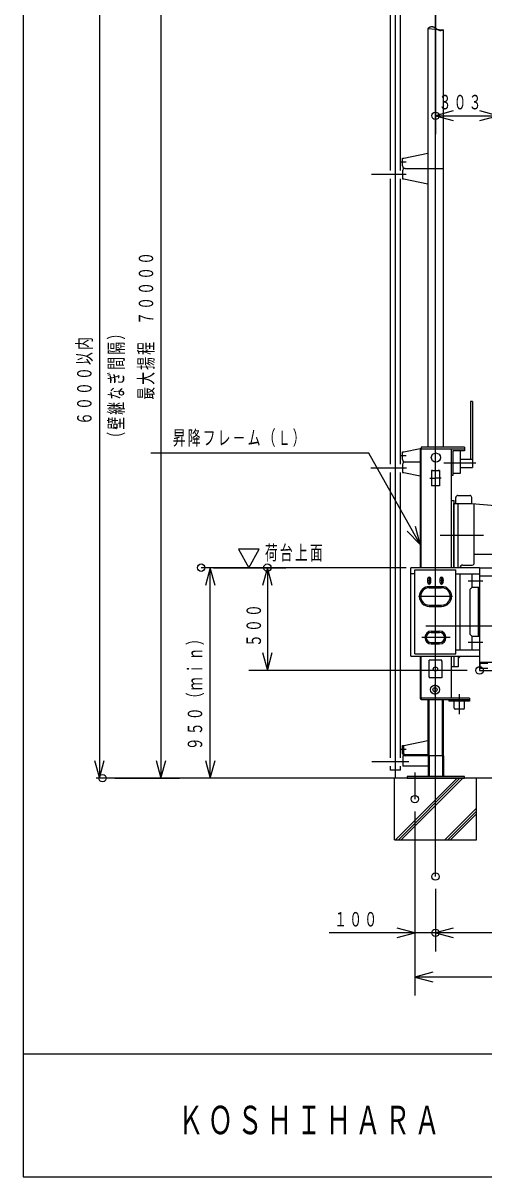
# Model space of a CAD drawing. Units: millimetres, scale not verified. Extents: x -8373 to 8307, y -5807 to 5773.
# Drawn here: x -8373 to -6129, y -5807 to -189 of the extents above; entities that cross this region are included whole.
import ezdxf

# ---------------------------------------------------------------- set-up
doc = ezdxf.new("R2010")
doc.units = ezdxf.units.MM
doc.header["$LTSCALE"] = 20
doc.layers.add('0-0_L-1-1', color=4, linetype='Continuous')
doc.layers.add('1-2_NTEXT', color=7, linetype='Continuous')
doc.styles.add('ＭＳ ゴシック', font='')
doc.styles.get('ＭＳ ゴシック').set_extended_font_data('MS Gothic')

msp = doc.modelspace()

# ---------------------------------------------------------------- linework, layer by layer
at = {"layer": '0-0_L-1-1'}
for p, q in [((-6560.24, -3865.99), (-6560.24, 2020.96)), ((-6365.24, -4344.98), (-6365.24, 2020.96)), ((-6365.24, 1960.96), (-6365.24, -730.61)), ((-7701.4, 763.01), (-7701.4, -3865.99)), ((-6584.54, -906.99), (-6584.54, 483.01)), ((-6535.94, -906.99), (-6535.94, 483.01)), ((-8001.4, 134.01), (-8001.4, -3865.99)), ((-6402.74, -216.01), (-6402.74, -896.99)), ((-6327.74, -221.75), (-6327.74, -896.99)), ((-6365.24, -640.61), (-6062.24, -640.61)), ((-6519.24, -846.99), (-6402.74, -821.99)), ((-6507.7, -866.99), (-6535.28, -866.99)), ((-6525.24, -884.99), (-6525.24, -846.99)), ((-6525.24, -846.99), (-6519.24, -846.99)), ((-6513.24, -896.99), (-6327.74, -896.99)), ((-6402.74, -896.99), (-6402.74, -2254.49)), ((-6327.74, -896.99), (-6327.74, -2254.49)), ((-6507.7, -926.99), (-6677.23, -926.99)), ((-6584.54, -2336.99), (-6584.54, -946.99)), ((-6535.94, -2336.99), (-6535.94, -946.99)), ((-6519.24, -946.99), (-6402.74, -971.99)), ((-6185.24, -2032.49), (-6185.24, -2352.49)), ((-6507.7, -2296.99), (-6535.28, -2296.99)), ((-6519.24, -2276.99), (-6440.24, -2260.04)), ((-6440.24, -2260.49), (-6440.24, -2840.99)), ((-6440.24, -2260.49), (-6434.24, -2260.49)), ((-6224.24, -2254.49), (-6434.24, -2254.49)), ((-6434.24, -2254.49), (-6434.24, -2263.49)), ((-6434.24, -2840.99), (-6434.24, -2260.49)), ((-6224.24, -2263.49), (-6434.24, -2263.49)), ((-6289.24, -2263.49), (-6289.24, -2840.99)), ((-6224.24, -2272.49), (-6280.24, -2272.49)), ((-6224.24, -2254.49), (-6224.24, -2272.49)), ((-6506.78, -2356.99), (-6679.21, -2356.99)), ((-6440.24, -2326.99), (-6513.26, -2326.99)), ((-6168.2, -2332.49), (-6324.49, -2332.49)), ((-6245.24, -2312.49), (-6185.24, -2312.49)), ((-6245.24, -2352.49), (-6185.24, -2352.49)), ((-6584.54, -3766.99), (-6584.54, -2376.99)), ((-6535.94, -3766.99), (-6535.94, -2376.99)), ((-6519.24, -2376.99), (-6440.24, -2393.94)), ((-6392.75, -2404.49), (-6368.49, -2404.49)), ((-6384.74, -2366.99), (-6345.74, -2366.99)), ((-6384.74, -2366.99), (-6384.74, -2441.99)), ((-6378.74, -2366.99), (-6384.74, -2366.99)), ((-6337.73, -2404.49), (-6361.98, -2404.49)), ((-6345.74, -2366.99), (-6351.74, -2366.99)), ((-6345.74, -2366.99), (-6345.74, -2441.99)), ((-6345.74, -2441.99), (-6384.74, -2441.99)), ((-6378.74, -2441.99), (-6384.74, -2441.99)), ((-6345.74, -2441.99), (-6351.74, -2441.99)), ((-6266.24, -2528.25), (-6266.24, -2499.49)), ((-6256.24, -2489.49), (-6198.24, -2489.49)), ((-6188.24, -2528.25), (-6188.24, -2499.49)), ((-6276.24, -2528.25), (-6188.24, -2528.25)), ((-6276.24, -2559.49), (-6276.24, -2528.25)), ((-6276.24, -2839.49), (-6276.24, -2559.49)), ((-6255.24, -2840.99), (-6255.24, -2528.25)), ((-6188.24, -2528.25), (-6074.34, -2538.47)), ((-6176.24, -2818.49), (-6176.24, -2529.32)), ((-6131.63, -2684.49), (-6342.95, -2684.49)), ((-6176.24, -2774.71), (-6075.24, -2774.71)), ((-6507.04, -2840.99), (-7505.84, -2840.99)), ((-7461.4, -3865.99), (-7461.4, -2840.99)), ((-7445.84, -2840.99), (-7093.33, -2840.99)), ((-7183.33, -2840.99), (-7183.33, -3340.99)), ((-6150.24, -2840.99), (-6485.24, -2840.99)), ((-6485.24, -3270.99), (-6485.24, -2840.99)), ((-6465.24, -2850.99), (-6265.24, -2850.99)), ((-6465.24, -3260.99), (-6465.24, -2850.99)), ((-6276.24, -2839.49), (-6276.24, -2840.99)), ((-6265.24, -3260.99), (-6265.24, -2850.99)), ((-6232.24, -2828.49), (-6186.24, -2828.49)), ((-6150.24, -2840.99), (-6150.24, -2935.99)), ((-6150.24, -2840.99), (-4442.74, -2840.99)), ((-6150.24, -2840.99), (-6150.24, -3340.99)), ((-6465.24, -2870.99), (-6485.24, -2870.99)), ((-6405.42, -2903.49), (-6385.49, -2903.49)), ((-6402.24, -2913.49), (-6402.24, -2893.49)), ((-6395.24, -2886.09), (-6395.24, -2920.54)), ((-6388.24, -2913.49), (-6388.24, -2893.49)), ((-6325.05, -2903.49), (-6344.98, -2903.49)), ((-6342.24, -2913.49), (-6342.24, -2893.49)), ((-6335.24, -2886.09), (-6335.24, -2920.54)), ((-6328.24, -2913.49), (-6328.24, -2893.49)), ((-6265.24, -2870.99), (-6150.24, -2870.99)), ((-6245.24, -3240.99), (-6245.24, -2870.99)), ((-6134.13, -2905.99), (-6205.84, -2905.99)), ((-6186.24, -2935.99), (-6186.24, -2870.99)), ((-6150.24, -2880.99), (-4442.74, -2880.99)), ((-6395.24, -2932.49), (-6335.24, -2932.49)), ((-6395.24, -2938.49), (-6335.24, -2938.49)), ((-6186.24, -2935.99), (-6196.24, -2945.99)), ((-6186.24, -2935.99), (-6150.24, -2935.99)), ((-6156.24, -3175.99), (-6156.24, -2935.99)), ((-6282.15, -2980.99), (-6447.26, -2980.99)), ((-6395.24, -3023.49), (-6335.24, -3023.49)), ((-6395.24, -3029.49), (-6335.24, -3029.49)), ((-6412.69, -3124.49), (-5598.02, -3124.49)), ((-6293.76, -3180.99), (-6431.97, -3180.99)), ((-6385.24, -3149.99), (-6345.24, -3149.99)), ((-6385.24, -3155.99), (-6345.24, -3155.99)), ((-6186.24, -3240.99), (-6186.24, -3175.99)), ((-6150.24, -3175.99), (-6186.24, -3175.99)), ((-6150.24, -3170.99), (-6150.24, -3270.99)), ((-6385.24, -3205.99), (-6345.24, -3205.99)), ((-6385.24, -3211.99), (-6345.24, -3211.99)), ((-6265.24, -3240.99), (-6150.24, -3240.99)), ((-6134.13, -3205.99), (-6205.84, -3205.99)), ((-6485.24, -3270.99), (-6150.24, -3270.99)), ((-6465.24, -3260.99), (-6265.24, -3260.99)), ((-6440.24, -3270.99), (-6440.24, -3479.49)), ((-6434.24, -3479.49), (-6434.24, -3270.99)), ((-6334.24, -3290.99), (-6396.24, -3290.99)), ((-6396.24, -3296.99), (-6396.24, -3290.99)), ((-6396.24, -3371.99), (-6396.24, -3296.99)), ((-6334.24, -3296.99), (-6334.24, -3290.99)), ((-6334.24, -3296.99), (-6334.24, -3371.99)), ((-6289.24, -3270.99), (-6289.24, -3475.49)), ((-6276.24, -3270.99), (-6276.24, -3324.49)), ((-6254.24, -3270.99), (-6254.24, -3324.49)), ((-6254.24, -3282.49), (-6242.74, -3270.99)), ((-6150.24, -3300.99), (-4442.74, -3300.99)), ((-6147.24, -3330.99), (-6147.24, -3305.99)), ((-6147.24, -3305.99), (-6110.24, -3305.99)), ((-6210.24, -3340.99), (-7273.33, -3340.99)), ((-6276.24, -3324.49), (-6289.24, -3324.49)), ((-6254.24, -3324.49), (-6276.24, -3324.49)), ((-6150.24, -3340.99), (-4442.74, -3340.99)), ((-6147.24, -3330.99), (-6110.24, -3330.99)), ((-6396.24, -3371.99), (-6396.24, -3377.99)), ((-6334.24, -3377.99), (-6396.24, -3377.99)), ((-6367.24, -3461.49), (-6367.24, -3407.49)), ((-6334.24, -3371.99), (-6334.24, -3377.99)), ((-6440.24, -3479.49), (-6434.24, -3479.49)), ((-6434.24, -3475.49), (-6434.24, -3484.49)), ((-6199.24, -3475.49), (-6434.24, -3475.49)), ((-6249.24, -3457.55), (-6249.24, -3554.87)), ((-6199.24, -3484.49), (-6434.24, -3484.49)), ((-6402.74, -3484.49), (-6402.74, -3756.99)), ((-6397.74, -3484.49), (-6397.74, -3756.99)), ((-6332.74, -3484.49), (-6332.74, -3756.99)), ((-6327.74, -3484.49), (-6327.74, -3756.99)), ((-6299.24, -3484.49), (-6299.24, -3490.49)), ((-6274.24, -3524.49), (-6274.24, -3490.49)), ((-6229.24, -3529.49), (-6269.24, -3529.49)), ((-6224.24, -3524.49), (-6224.24, -3490.49)), ((-6525.24, -3744.99), (-6525.24, -3706.99)), ((-6519.24, -3744.99), (-6519.24, -3706.99)), ((-6507.7, -3726.99), (-6535.28, -3726.99)), ((-6325.74, -3756.99), (-6523.24, -3756.99)), ((-6523.24, -3756.99), (-6523.24, -3806.99)), ((-6513.24, -3750.99), (-6402.74, -3750.99)), ((-6400.74, -3756.99), (-6400.74, -3856.99)), ((-6395.74, -3756.99), (-6395.74, -3856.99)), ((-6330.74, -3756.99), (-6330.74, -3856.99)), ((-6325.74, -3756.99), (-6325.74, -3856.99)), ((-6494.39, -3786.99), (-6675.23, -3786.99)), ((-6535.94, -3826.99), (-6535.94, -3806.99)), ((-6400.74, -3806.99), (-6523.24, -3806.99)), ((-7986.4, -3865.99), (-8016.4, -3865.99)), ((3736.24, -3865.99), (-7985.72, -3865.99)), ((-7925.72, -3865.99), (-7611.4, -3865.99)), ((-6565.24, -4165.99), (-6565.24, -3865.99)), ((-6559.97, -4165.99), (-6259.97, -3865.99)), ((-6545.83, -4165.99), (-6245.83, -3865.99)), ((-6531.69, -4165.99), (-6231.69, -3865.99)), ((-6465.24, -3838.95), (-6465.24, -3967.66)), ((-6165.24, -4165.99), (-6165.24, -3865.99)), ((-6465.24, -4027.66), (-6465.24, -4924.2)), ((-6465.24, -4027.66), (-6465.24, -4709.03)), ((-6319.55, -4165.99), (-6165.24, -4011.68)), ((-6305.41, -4165.99), (-6165.24, -4025.82)), ((-6291.27, -4165.99), (-6165.24, -4039.96)), ((-6565.24, -4165.99), (-6165.24, -4165.99)), ((-6365.24, -4404.98), (-6365.24, -4709.03)), ((-6365.24, -4404.98), (-6365.24, -4709.03)), ((-6266.24, -4619.03), (-6882.24, -4619.03)), ((304.76, -4619.03), (-6365.24, -4619.03)), ((404.76, -4834.2), (-6465.24, -4834.2)), ((-8372.65, -5207.25), (8307.35, -5207.25))]:
    msp.add_line(p, q, dxfattribs=at)
for points in [[(-8372.65, 5772.75), (-8372.65, -5807.25), (8307.35, -5807.25)], [(-6393.41, -210.56), (-6394.19, -210.92), (-6394.96, -211.31), (-6395.74, -211.71), (-6396.52, -212.13), (-6397.29, -212.56), (-6398.07, -213.01), (-6398.85, -213.48), (-6399.63, -213.96), (-6400.4, -214.45), (-6401.18, -214.96), (-6401.96, -215.48), (-6402.74, -216.01), (-6327.74, -221.75)], [(-6355.53, -220.98), (-6356.63, -220.26), (-6357.73, -219.53), (-6358.84, -218.78), (-6359.95, -218.01), (-6361.07, -217.25), (-6362.2, -216.48), (-6363.32, -215.71), (-6364.46, -214.96), (-6365.6, -214.21), (-6366.74, -213.49), (-6367.88, -212.79), (-6369.03, -212.12), (-6370.18, -211.47), (-6371.34, -210.87), (-6372.5, -210.31), (-6373.66, -209.79), (-6374.82, -209.33), (-6375.99, -208.92), (-6377.15, -208.57), (-6378.32, -208.29), (-6379.49, -208.07), (-6380.26, -207.97), (-6381.03, -207.91), (-6381.8, -207.87), (-6382.58, -207.86), (-6383.35, -207.89), (-6384.12, -207.94), (-6384.89, -208.02), (-6385.67, -208.13), (-6386.44, -208.26), (-6387.21, -208.42), (-6387.99, -208.61), (-6388.76, -208.82), (-6389.53, -209.05), (-6390.31, -209.31), (-6391.08, -209.59), (-6391.86, -209.89), (-6392.64, -210.22), (-6393.41, -210.56)], [(-6327.74, -221.75), (-6328.32, -222.11), (-6328.9, -222.47), (-6329.48, -222.81), (-6330.06, -223.14), (-6330.64, -223.46), (-6331.23, -223.76), (-6331.82, -224.05), (-6332.41, -224.33), (-6333, -224.59), (-6333.59, -224.84), (-6334.19, -225.08), (-6334.79, -225.29), (-6335.39, -225.49), (-6335.99, -225.67), (-6336.59, -225.84), (-6337.2, -225.98), (-6337.81, -226.11), (-6338.42, -226.22), (-6339.04, -226.31), (-6339.65, -226.37), (-6340.27, -226.42), (-6340.9, -226.44), (-6341.52, -226.44), (-6342.15, -226.42), (-6342.78, -226.37), (-6343.42, -226.3), (-6344.06, -226.21), (-6344.7, -226.09), (-6345.35, -225.94), (-6346, -225.77), (-6347.02, -225.44), (-6348.06, -225.05), (-6349.11, -224.6), (-6350.16, -224.11), (-6351.22, -223.56), (-6352.29, -222.97), (-6353.36, -222.34), (-6354.44, -221.67), (-6355.53, -220.98)], [(-6278.3, -617.31), (-6365.24, -640.61), (-6278.3, -663.9)], [(-6149.17, -663.9), (-6062.24, -640.61), (-6149.17, -617.31)], [(-6525.24, -908.99), (-6525.24, -946.99), (-6519.24, -946.99)], [(-6185.24, -2032.49), (-6195.24, -2032.49), (-6195.24, -2312.49)], [(-6440.24, -2727.88), (-6689.26, -2282.92), (-7751.26, -2282.92)], [(-6525.24, -2314.99), (-6525.24, -2276.99), (-6519.24, -2276.99)], [(-6280.24, -2272.49), (-6280.24, -2392.49), (-6289.24, -2392.49)], [(-6245.24, -2272.49), (-6245.24, -2382.49), (-6280.24, -2382.49)], [(-6525.24, -2338.99), (-6525.24, -2376.99), (-6519.24, -2376.99)], [(-6289.24, -2514.49), (-6276.24, -2514.49), (-6276.24, -2840.99)], [(-6503.02, -2663.4), (-6440.24, -2727.88), (-6462.36, -2640.65)], [(-7438.1, -2927.93), (-7461.4, -2840.99), (-7484.69, -2927.93)], [(-7160.04, -2927.93), (-7183.33, -2840.99), (-7206.63, -2927.93)], [(-6186.24, -3175.99), (-6196.24, -3165.99), (-6196.24, -2945.99)], [(-7206.63, -3254.06), (-7183.33, -3340.99), (-7160.04, -3254.06)], [(-6199.24, -3475.49), (-6199.24, -3490.49), (-6299.24, -3490.49)], [(-6525.24, -3706.99), (-6519.24, -3706.99), (-6402.74, -3681.99)], [(-8024.69, -3779.06), (-8001.4, -3865.99), (-7978.1, -3779.06)], [(-7724.69, -3779.06), (-7701.4, -3865.99), (-7678.1, -3779.06)], [(-7484.69, -3779.06), (-7461.4, -3865.99), (-7438.1, -3779.06)], [(-6535.94, -3826.99), (-6584.54, -3826.99), (-6584.54, -3806.99)], [(-6552.17, -4642.33), (-6465.24, -4619.03), (-6552.17, -4595.74)], [(-6278.3, -4595.74), (-6365.24, -4619.03), (-6278.3, -4642.33)], [(-6278.3, -4595.74), (-6365.24, -4619.03), (-6278.3, -4642.33)], [(-6378.3, -4810.91), (-6465.24, -4834.2), (-6378.3, -4857.49)]]:
    msp.add_lwpolyline(points, dxfattribs=at)
for points in [[(-7323.25, -2750.99), (-7273.25, -2840.99), (-7223.25, -2750.99)], [(-6503.24, -3865.99), (-6223.24, -3865.99), (-6223.24, -3856.99), (-6503.24, -3856.99)]]:
    msp.add_lwpolyline(points, close=True, dxfattribs=at)
for centre, radius in [((-6365.24, -640.61), 18), ((-6363.24, -2304.49), 22), ((-7505.84, -2840.99), 18), ((-7183.33, -2840.99), 18), ((-6365.24, -3334.49), 10.25), ((-6150.24, -3340.99), 18), ((-6367.24, -3434.49), 22), ((-6367.24, -3434.49), 10.1), ((-7985.72, -3865.99), 18), ((-7985.72, -3865.99), 18), ((-6465.24, -3967.66), 18), ((-6465.24, -3967.66), 18), ((-6365.24, -4344.98), 18), ((-6365.24, -4344.98), 18), ((-6365.24, -4619.03), 18)]:
    msp.add_circle(centre, radius, dxfattribs=at)
for centre, radius, start, end in [((-6513.24, -884.99), 12, 180, 270), ((-6513.24, -908.99), 12, 90, 180), ((-6513.24, -2314.99), 12, 180, 270), ((-6513.24, -2338.99), 12, 90, 180), ((-6256.24, -2499.49), 10, 90, 180), ((-6198.24, -2499.49), 10, 0, 90), ((-6232.24, -2843.49), 15, 90, 170.41), ((-6186.24, -2818.49), 10, 270, 0), ((-6395.24, -2893.49), 7, 0, 180), ((-6395.24, -2913.49), 7, 180, 0), ((-6335.24, -2893.49), 7, 0, 180), ((-6335.24, -2913.49), 7, 180, 0), ((-6395.24, -2980.99), 48.5, 90, 270), ((-6395.24, -2980.99), 42.5, 90, 270), ((-6335.24, -2980.99), 48.5, 270, 90), ((-6335.24, -2980.99), 42.5, 270, 90), ((-6385.24, -3180.99), 31, 90, 270), ((-6385.24, -3180.99), 25, 90, 270), ((-6345.24, -3180.99), 31, 270, 90), ((-6345.24, -3180.99), 25, 270, 90), ((-6269.24, -3524.49), 5, 180, 270), ((-6229.24, -3524.49), 5, 270, 0), ((-6513.24, -3744.99), 12, 180, 270), ((-6513.24, -3744.99), 6, 180, 270)]:
    msp.add_arc(centre, radius, start, end, dxfattribs=at)

# ---------------------------------------------------------------- texts
at = {"layer": '1-2_NTEXT', "attachment_point": 7, "style": 'ＭＳ ゴシック'}
for s, insert, char_height in [('\\T1.17;\\W0.65;３０３', (-6349.74, -610.61), 70.38), ('\\T1.17;\\W0.65;昇降フレ－ム（Ｌ）', (-7644.26, -2252.92), 70.38), ('\\T1.17;\\W0.65;１００', (-6858.04, -4589.03), 70.38), ('\\T1.17;\\W0.65;ＫＯＳＨＩＨＡＲＡ', (-7617.4, -5601.75), 138.6)]:
    msp.add_mtext(s, dxfattribs=dict(at, insert=insert, char_height=char_height))
at = {"layer": '1-2_NTEXT', "char_height": 70.38, "attachment_point": 7, "style": 'ＭＳ ゴシック'}
for s, insert, rotation in [('\\T1.17;\\W0.65;最大揚程\u3000７００００', (-7731.4, -2023.49), 90), ('\\T1.17;\\W0.65;６０００以内', (-8031.4, -2145.99), 90), ('\\T1.17;\\W0.65;（壁継なぎ間隔）', (-7875.4, -2241.99), 90), ('\\T1.17;\\W0.65;荷台上面', (-7195.25, -2810.99), 359.99), ('\\T1.17;\\W0.65;５００', (-7213.33, -3226.99), 90), ('\\T1.17;\\W0.65;９５０（ｍｉｎ）', (-7491.4, -3729.49), 90)]:
    msp.add_mtext(s, dxfattribs=dict(at, insert=insert, rotation=rotation))

doc.saveas('drawing.dxf')
